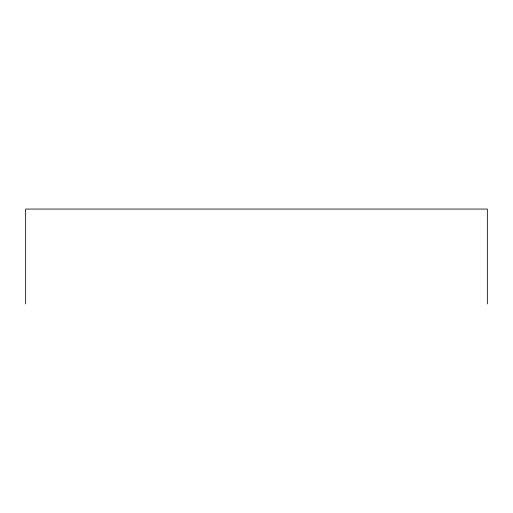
<?xml version="1.0" encoding="UTF-8"?>
<svg xmlns="http://www.w3.org/2000/svg" width="513" height="513" viewBox="0 0 513 513"><rect width="100%" height="100%" fill="white"/><g stroke="black" fill="none" stroke-linecap="round" stroke-linejoin="round"><path stroke-width="0.77" d="M487.35 303.94L487.35 209.06L25.65 209.06L25.65 303.94"/></g></svg>
